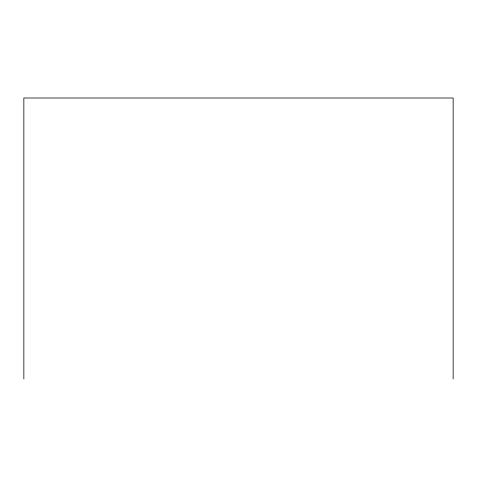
<?xml version="1.0" encoding="UTF-8"?>
<svg xmlns="http://www.w3.org/2000/svg" width="477" height="477" viewBox="0 0 477 477"><rect width="100%" height="100%" fill="white"/><g stroke="black" fill="none" stroke-linecap="round" stroke-linejoin="round"><path stroke-width="0.72" d="M453.15 378.994L453.15 98.006L23.85 98.006L23.85 378.994"/></g></svg>
